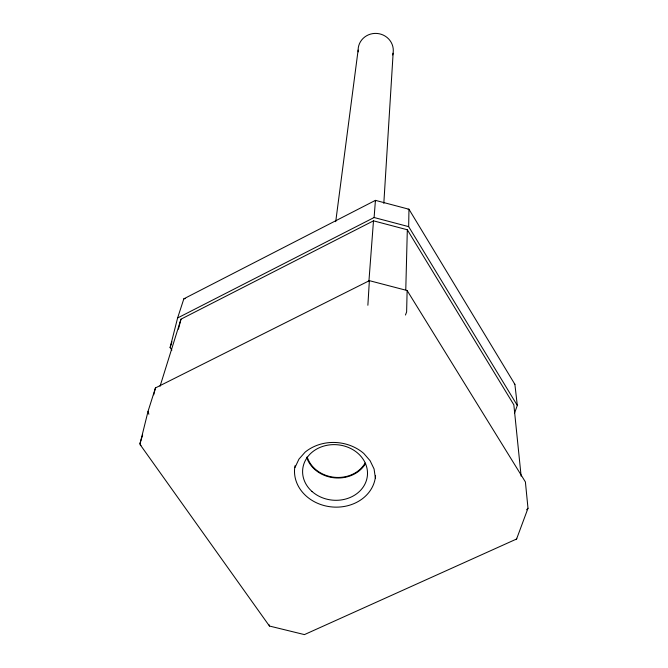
<?xml version="1.0" encoding="UTF-8"?>
<svg xmlns="http://www.w3.org/2000/svg" width="668" height="668" viewBox="0 0 668 668"><rect width="100%" height="100%" fill="white"/><g stroke="black" fill="none" stroke-linecap="round" stroke-linejoin="round"><path stroke-width="1" d="M269.229 624.864L269.438 626.033L304.441 634.6L516.589 539.009L527.996 508.281L525.399 481.937L407.129 290.522L369.371 280.66L155.452 387.933L148.046 411.321L139.896 444.295L269.438 626.033M407.129 290.522L406.62 311.956L405.451 315.037M514.494 413.267L517.299 405.418L408.666 226.644L408.966 209.243L375.433 200.358L183.85 298.805L177.604 317.976L170.106 347.577L171.876 350.149M405.777 289.745L407.321 229.767L373.487 220.832L180.978 319.162L160.053 386.254M383.816 203.381L393.293 50.593A17.593 16.867 5.5 0 0 374.907 33.408A17.593 16.867 5.5 0 0 358.215 51.862M148.046 411.321L148.847 414.26M368.928 281.111L373.487 220.832M369.371 280.66L367.876 305.259M177.604 317.976L374.105 217.517L375.433 200.358L375.666 200.776M516.589 539.009L516.673 538.308M335.72 221.684L358.123 50.1M153.707 394.846L155.452 387.933M178.431 329.157L180.978 319.162M139.929 443.569L142.651 434.918M170.106 347.577L171.927 341.799M294.989 467.525L298.955 459.116L305.142 452.111C321.817 438.534 347.585 439.527 363.759 453.422L370.097 460.72L374.072 468.961L375.399 478.054M527.996 508.281L526.618 509.784M408.131 209.376L408.966 209.243L514.886 384.325L517.299 405.418M183.85 298.805L185.245 298.613M515.554 539.61L516.214 539.452M374.105 217.517L408.666 226.644M140.255 444.93L140.99 445.439M514.318 383.808L514.886 384.325M407.321 229.767L513.851 404.841L521.124 476.15M393.043 53.231A17.593 16.867 5.5 0 1 392.642 54.951M365.087 463.083A31.104 26.77 5.5 0 1 334.342 477.278A31.104 26.77 5.5 0 1 307.23 457.104M375.55 475.624A40.623 34.744 5.5 0 1 330.493 506.795A40.623 34.744 5.5 0 1 295.022 465.721M365.655 463.333A31.738 27.321 5.5 0 1 334.284 477.812A31.738 27.321 5.5 0 1 306.62 457.229M312.006 491.473A32.498 27.797 5.5 0 0 366.365 480.593A32.498 27.797 5.5 0 0 326.794 445.339A32.498 27.797 5.5 0 0 312.006 491.473"/></g></svg>
